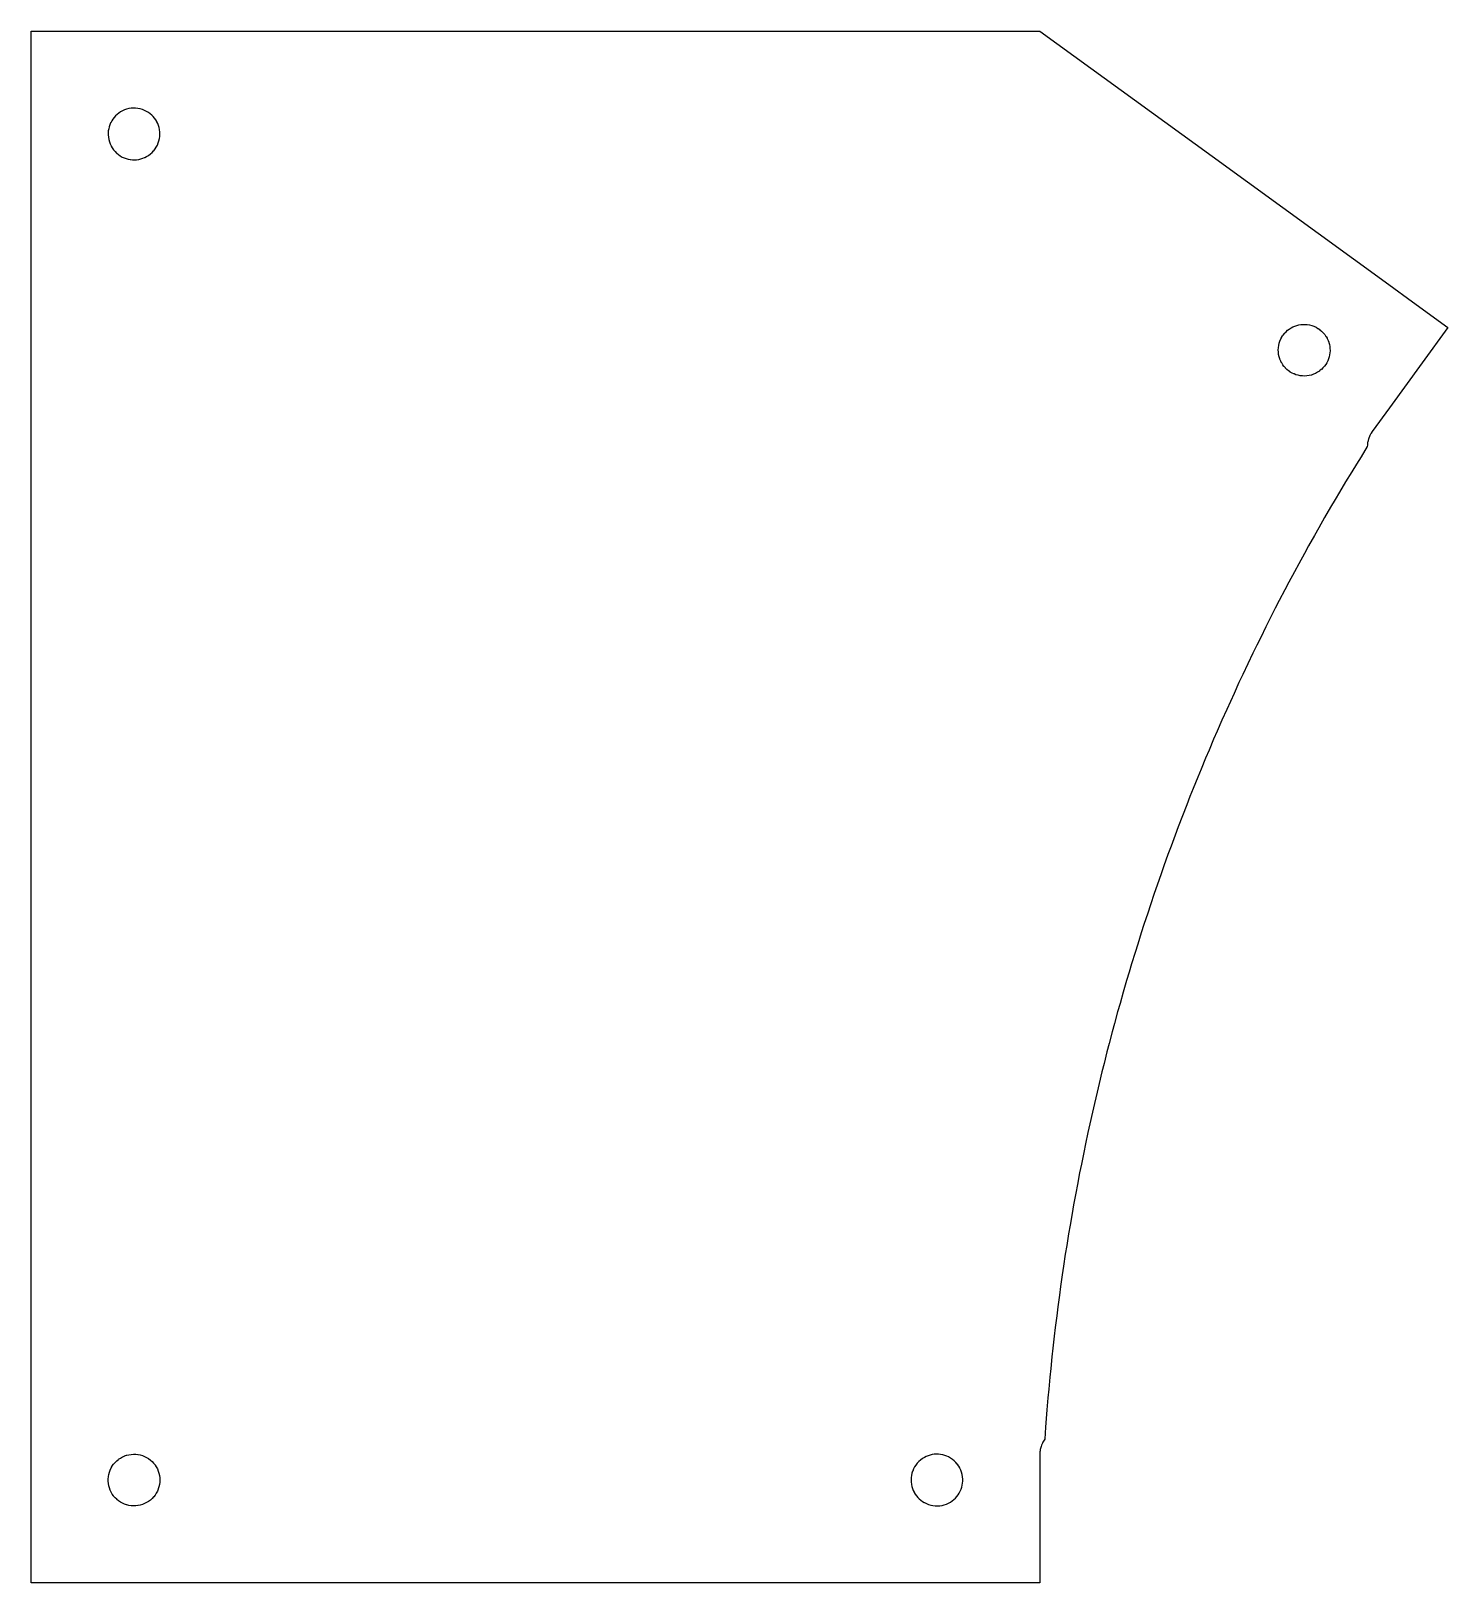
# Model space of a CAD drawing. Header units: millimetres. Extents: x 0 to 274, y 0 to 300.
import ezdxf

# ---------------------------------------------------------------- set-up
doc = ezdxf.new("R2010")
doc.units = ezdxf.units.MM
doc.layers.add('Mesh_cs002', color=7, linetype='CONTINUOUS')

msp = doc.modelspace()

# ---------------------------------------------------------------- linework, layer by layer
at = {"layer": 'Mesh_cs002'}
for p, q in [((0, 291.631, 5.1), (0, 300.074, 5.1)), ((0, 300.074, 5.1), (8.4433, 300.074, 5.1)), ((8.4433, 300.074, 5.1), (14.11, 300.074, 5.1)), ((14.11, 300.074, 5.1), (98.61, 300.074, 5.1)), ((98.61, 300.074, 5.1), (141.682, 300.074, 5.1)), ((141.682, 300.074, 5.1), (157.909, 300.074, 5.1)), ((157.909, 300.074, 5.1), (185.057, 300.074, 5.1)), ((185.057, 300.074, 5.1), (195, 300.074, 5.1)), ((195, 300.074, 5.1), (201.564, 295.305, 5.1)), ((201.564, 295.305, 5.1), (228.283, 275.893, 5.1)), ((0, 285.964, 5.1), (0, 291.631, 5.1)), ((0, 155.932, 5.1), (0, 285.964, 5.1)), ((18.9008, 285.073, 5.1), (18.4746, 284.967, 5.1)), ((19.3357, 285.142, 5.1), (18.9008, 285.073, 5.1)), ((19.7759, 285.173, 5.1), (19.3357, 285.142, 5.1)), ((20.218, 285.164, 5.1), (19.7759, 285.173, 5.1)), ((20.6585, 285.116, 5.1), (20.218, 285.164, 5.1)), ((21.094, 285.03, 5.1), (20.6585, 285.116, 5.1)), ((15.3884, 282.329, 5.1), (15.2323, 281.966, 5.1)), ((15.393, 282.339, 5.1), (15.3884, 282.329, 5.1)), ((15.5838, 282.698, 5.1), (15.393, 282.339, 5.1)), ((15.8036, 283.041, 5.1), (15.5838, 282.698, 5.1)), ((16.0511, 283.365, 5.1), (15.8036, 283.041, 5.1)), ((16.3252, 283.67, 5.1), (16.0511, 283.365, 5.1)), ((16.6239, 283.951, 5.1), (16.3252, 283.67, 5.1)), ((16.9453, 284.207, 5.1), (16.6239, 283.951, 5.1)), ((17.2779, 284.431, 5.1), (16.9453, 284.207, 5.1)), ((17.661, 284.645, 5.1), (17.2779, 284.431, 5.1)), ((18.0603, 284.823, 5.1), (17.661, 284.645, 5.1)), ((18.4746, 284.967, 5.1), (18.0603, 284.823, 5.1)), ((21.5208, 284.904, 5.1), (21.094, 285.03, 5.1)), ((21.9356, 284.741, 5.1), (21.5208, 284.904, 5.1)), ((22.3251, 284.546, 5.1), (21.9356, 284.741, 5.1)), ((22.3427, 284.536, 5.1), (22.3251, 284.546, 5.1)), ((22.6777, 284.332, 5.1), (22.3427, 284.536, 5.1)), ((22.6859, 284.326, 5.1), (22.6777, 284.332, 5.1)), ((23.0115, 284.088, 5.1), (22.6859, 284.326, 5.1)), ((23.3173, 283.824, 5.1), (23.0115, 284.088, 5.1)), ((23.5947, 283.543, 5.1), (23.3173, 283.824, 5.1)), ((23.6013, 283.535, 5.1), (23.5947, 283.543, 5.1)), ((23.8555, 283.233, 5.1), (23.6013, 283.535, 5.1)), ((23.8614, 283.224, 5.1), (23.8555, 283.233, 5.1)), ((24.0907, 282.901, 5.1), (23.8614, 283.224, 5.1)), ((24.0959, 282.893, 5.1), (24.0907, 282.901, 5.1)), ((24.2985, 282.552, 5.1), (24.0959, 282.893, 5.1)), ((24.303, 282.543, 5.1), (24.2985, 282.552, 5.1)), ((24.4775, 282.186, 5.1), (24.303, 282.543, 5.1)), ((24.4813, 282.176, 5.1), (24.4775, 282.186, 5.1)), ((24.6264, 281.805, 5.1), (24.4813, 282.176, 5.1)), ((14.9049, 280.389, 5.1), (14.9037, 279.986, 5.1)), ((14.9037, 279.986, 5.1), (14.9039, 279.976, 5.1)), ((14.9039, 279.976, 5.1), (14.9403, 279.543, 5.1)), ((14.937, 280.781, 5.1), (14.9049, 280.389, 5.1)), ((14.9384, 280.791, 5.1), (14.937, 280.781, 5.1)), ((15.0044, 281.189, 5.1), (14.9384, 280.791, 5.1)), ((14.9403, 279.543, 5.1), (14.9413, 279.533, 5.1)), ((14.9413, 279.533, 5.1), (15.0161, 279.105, 5.1)), ((15.1025, 281.582, 5.1), (15.0044, 281.189, 5.1)), ((15.0161, 279.105, 5.1), (15.0179, 279.095, 5.1)), ((15.0179, 279.095, 5.1), (15.0205, 279.085, 5.1)), ((15.0205, 279.085, 5.1), (15.1328, 278.666, 5.1)), ((15.2284, 281.956, 5.1), (15.1025, 281.582, 5.1)), ((15.2323, 281.966, 5.1), (15.2284, 281.956, 5.1)), ((24.6294, 281.796, 5.1), (24.6264, 281.805, 5.1)), ((24.744, 281.414, 5.1), (24.6294, 281.796, 5.1)), ((24.7242, 278.86, 5.1), (24.8186, 279.277, 5.1)), ((24.7461, 281.403, 5.1), (24.744, 281.414, 5.1)), ((24.8292, 281.013, 5.1), (24.7461, 281.403, 5.1)), ((24.8186, 279.277, 5.1), (24.8207, 279.287, 5.1)), ((24.8207, 279.287, 5.1), (24.8781, 279.71, 5.1)), ((24.8306, 281.002, 5.1), (24.8292, 281.013, 5.1)), ((24.883, 280.586, 5.1), (24.8306, 281.002, 5.1)), ((24.8781, 279.71, 5.1), (24.8794, 279.721, 5.1)), ((24.8794, 279.721, 5.1), (24.8947, 279.945, 5.1)), ((24.8835, 280.575, 5.1), (24.883, 280.586, 5.1)), ((24.9, 280.174, 5.1), (24.8835, 280.575, 5.1)), ((24.8947, 279.945, 5.1), (24.8951, 279.955, 5.1)), ((24.8951, 279.955, 5.1), (24.9, 280.174, 5.1)), ((15.1328, 278.666, 5.1), (15.1362, 278.657, 5.1)), ((15.1362, 278.657, 5.1), (15.2848, 278.251, 5.1)), ((15.2848, 278.251, 5.1), (15.2895, 278.24, 5.1)), ((15.2895, 278.24, 5.1), (15.4732, 277.85, 5.1)), ((15.4732, 277.85, 5.1), (15.4787, 277.84, 5.1)), ((15.4787, 277.84, 5.1), (15.6957, 277.468, 5.1)), ((15.6957, 277.468, 5.1), (15.7021, 277.459, 5.1)), ((15.7021, 277.459, 5.1), (15.9506, 277.108, 5.1)), ((15.9506, 277.108, 5.1), (15.9577, 277.099, 5.1)), ((15.9577, 277.099, 5.1), (16.2356, 276.772, 5.1)), ((16.2356, 276.772, 5.1), (16.2434, 276.765, 5.1)), ((16.2434, 276.765, 5.1), (16.5482, 276.464, 5.1)), ((16.5482, 276.464, 5.1), (16.5567, 276.457, 5.1)), ((16.5567, 276.457, 5.1), (16.8859, 276.185, 5.1)), ((16.8859, 276.185, 5.1), (16.895, 276.178, 5.1)), ((16.895, 276.178, 5.1), (17.2459, 275.937, 5.1)), ((22.712, 276.04, 5.1), (23.0608, 276.3, 5.1)), ((23.0608, 276.3, 5.1), (23.0692, 276.307, 5.1)), ((23.0692, 276.307, 5.1), (23.3928, 276.596, 5.1)), ((23.3928, 276.596, 5.1), (23.3999, 276.604, 5.1)), ((23.3999, 276.604, 5.1), (23.6959, 276.92, 5.1)), ((23.6959, 276.92, 5.1), (23.7024, 276.928, 5.1)), ((23.7024, 276.928, 5.1), (23.9687, 277.268, 5.1)), ((23.9687, 277.268, 5.1), (23.9745, 277.276, 5.1)), ((23.9745, 277.276, 5.1), (24.2092, 277.638, 5.1)), ((24.2092, 277.638, 5.1), (24.2143, 277.647, 5.1)), ((24.2143, 277.647, 5.1), (24.4156, 278.028, 5.1)), ((24.4156, 278.028, 5.1), (24.4201, 278.037, 5.1)), ((24.4201, 278.037, 5.1), (24.5867, 278.433, 5.1)), ((24.5867, 278.433, 5.1), (24.5904, 278.442, 5.1)), ((24.5904, 278.442, 5.1), (24.7213, 278.85, 5.1)), ((24.7213, 278.85, 5.1), (24.7242, 278.86, 5.1)), ((17.2459, 275.937, 5.1), (17.2555, 275.931, 5.1)), ((17.2555, 275.931, 5.1), (17.6321, 275.718, 5.1)), ((17.6321, 275.718, 5.1), (17.6421, 275.713, 5.1)), ((17.6421, 275.713, 5.1), (18.0065, 275.547, 5.1)), ((18.0065, 275.547, 5.1), (18.3826, 275.41, 5.1)), ((18.3826, 275.41, 5.1), (18.3929, 275.407, 5.1)), ((18.3929, 275.407, 5.1), (18.7781, 275.302, 5.1)), ((18.7781, 275.302, 5.1), (18.7887, 275.299, 5.1)), ((18.7887, 275.299, 5.1), (19.1804, 275.227, 5.1)), ((19.1804, 275.227, 5.1), (19.1912, 275.225, 5.1)), ((19.1912, 275.225, 5.1), (19.5868, 275.184, 5.1)), ((19.5868, 275.184, 5.1), (19.5948, 275.183, 5.1)), ((19.5948, 275.183, 5.1), (19.6026, 275.183, 5.1)), ((19.6026, 275.183, 5.1), (19.9995, 275.175, 5.1)), ((19.9995, 275.175, 5.1), (20.0078, 275.175, 5.1)), ((20.0078, 275.175, 5.1), (20.4033, 275.2, 5.1)), ((20.4033, 275.2, 5.1), (20.4118, 275.2, 5.1)), ((20.4118, 275.2, 5.1), (20.8033, 275.257, 5.1)), ((20.8033, 275.257, 5.1), (20.8141, 275.259, 5.1)), ((20.8141, 275.259, 5.1), (21.1992, 275.346, 5.1)), ((21.1992, 275.346, 5.1), (21.2098, 275.349, 5.1)), ((21.2098, 275.349, 5.1), (21.5859, 275.467, 5.1)), ((21.5859, 275.467, 5.1), (21.5963, 275.471, 5.1)), ((21.5963, 275.471, 5.1), (21.961, 275.619, 5.1)), ((21.961, 275.619, 5.1), (21.971, 275.623, 5.1)), ((21.971, 275.623, 5.1), (22.322, 275.8, 5.1)), ((22.322, 275.8, 5.1), (22.3316, 275.806, 5.1)), ((22.3316, 275.806, 5.1), (22.7029, 276.034, 5.1)), ((22.7029, 276.034, 5.1), (22.712, 276.04, 5.1)), ((228.283, 275.893, 5.1), (262.464, 251.059, 5.1)), ((262.464, 251.059, 5.1), (267.048, 247.728, 5.1)), ((267.048, 247.728, 5.1), (273.879, 242.765, 5.1)), ((244.296, 243.032, 5.1), (244.671, 243.159, 5.1)), ((244.671, 243.159, 5.1), (244.68, 243.162, 5.1)), ((244.68, 243.162, 5.1), (245.064, 243.257, 5.1)), ((245.064, 243.257, 5.1), (245.074, 243.26, 5.1)), ((245.074, 243.26, 5.1), (245.463, 243.324, 5.1)), ((245.463, 243.324, 5.1), (245.473, 243.325, 5.1)), ((245.473, 243.325, 5.1), (245.866, 243.357, 5.1)), ((245.866, 243.357, 5.1), (245.876, 243.358, 5.1)), ((245.876, 243.358, 5.1), (246.269, 243.359, 5.1)), ((246.269, 243.359, 5.1), (246.279, 243.359, 5.1)), ((246.279, 243.359, 5.1), (246.671, 243.328, 5.1)), ((246.671, 243.328, 5.1), (246.681, 243.327, 5.1)), ((246.681, 243.327, 5.1), (246.691, 243.325, 5.1)), ((246.691, 243.325, 5.1), (247.12, 243.254, 5.1)), ((247.12, 243.254, 5.1), (247.131, 243.251, 5.1)), ((247.131, 243.251, 5.1), (247.552, 243.142, 5.1)), ((247.552, 243.142, 5.1), (247.562, 243.138, 5.1)), ((247.562, 243.138, 5.1), (247.971, 242.992, 5.1)), ((241.27, 239.718, 5.1), (241.404, 240.126, 5.1)), ((241.404, 240.126, 5.1), (241.408, 240.135, 5.1)), ((241.408, 240.135, 5.1), (241.576, 240.528, 5.1)), ((241.576, 240.528, 5.1), (241.581, 240.537, 5.1)), ((241.581, 240.537, 5.1), (241.783, 240.913, 5.1)), ((241.783, 240.913, 5.1), (241.788, 240.922, 5.1)), ((241.788, 240.922, 5.1), (241.907, 241.113, 5.1)), ((241.907, 241.113, 5.1), (241.913, 241.121, 5.1)), ((241.913, 241.121, 5.1), (242.038, 241.301, 5.1)), ((242.038, 241.301, 5.1), (242.287, 241.616, 5.1)), ((242.287, 241.616, 5.1), (242.293, 241.624, 5.1)), ((242.293, 241.624, 5.1), (242.58, 241.93, 5.1)), ((242.58, 241.93, 5.1), (242.588, 241.938, 5.1)), ((242.588, 241.938, 5.1), (242.885, 242.206, 5.1)), ((242.885, 242.206, 5.1), (242.892, 242.212, 5.1)), ((242.892, 242.212, 5.1), (243.21, 242.454, 5.1)), ((243.21, 242.454, 5.1), (243.218, 242.46, 5.1)), ((243.218, 242.46, 5.1), (243.553, 242.675, 5.1)), ((243.553, 242.675, 5.1), (243.562, 242.681, 5.1)), ((243.562, 242.681, 5.1), (243.913, 242.867, 5.1)), ((243.913, 242.867, 5.1), (243.922, 242.871, 5.1)), ((243.922, 242.871, 5.1), (244.286, 243.028, 5.1)), ((244.286, 243.028, 5.1), (244.296, 243.032, 5.1)), ((247.971, 242.992, 5.1), (247.981, 242.988, 5.1)), ((247.981, 242.988, 5.1), (248.374, 242.807, 5.1)), ((248.374, 242.807, 5.1), (248.384, 242.801, 5.1)), ((248.384, 242.801, 5.1), (248.758, 242.586, 5.1)), ((248.758, 242.586, 5.1), (248.768, 242.58, 5.1)), ((248.768, 242.58, 5.1), (249.121, 242.333, 5.1)), ((249.121, 242.333, 5.1), (249.13, 242.326, 5.1)), ((249.13, 242.326, 5.1), (249.459, 242.05, 5.1)), ((249.459, 242.05, 5.1), (249.467, 242.042, 5.1)), ((249.467, 242.042, 5.1), (249.771, 241.739, 5.1)), ((249.771, 241.739, 5.1), (249.778, 241.73, 5.1)), ((249.778, 241.73, 5.1), (250.053, 241.402, 5.1)), ((250.053, 241.402, 5.1), (250.059, 241.393, 5.1)), ((250.059, 241.393, 5.1), (250.304, 241.043, 5.1)), ((250.304, 241.043, 5.1), (250.309, 241.033, 5.1)), ((250.309, 241.033, 5.1), (250.522, 240.663, 5.1)), ((250.522, 240.663, 5.1), (250.527, 240.653, 5.1)), ((250.527, 240.653, 5.1), (250.707, 240.266, 5.1)), ((250.707, 240.266, 5.1), (250.844, 239.889, 5.1)), ((273.879, 242.765, 5.1), (268.916, 235.934, 5.1)), ((241.083, 238.413, 5.1), (241.106, 238.844, 5.1)), ((241.083, 238.403, 5.1), (241.083, 238.413, 5.1)), ((241.098, 237.971, 5.1), (241.083, 238.403, 5.1)), ((241.099, 237.961, 5.1), (241.098, 237.971, 5.1)), ((241.153, 237.531, 5.1), (241.099, 237.961, 5.1)), ((241.106, 238.844, 5.1), (241.107, 238.854, 5.1)), ((241.107, 238.854, 5.1), (241.168, 239.28, 5.1)), ((241.154, 237.521, 5.1), (241.153, 237.531, 5.1)), ((241.246, 237.097, 5.1), (241.154, 237.521, 5.1)), ((241.168, 239.28, 5.1), (241.17, 239.29, 5.1)), ((241.17, 239.29, 5.1), (241.268, 239.709, 5.1)), ((241.248, 237.086, 5.1), (241.246, 237.097, 5.1)), ((241.378, 236.671, 5.1), (241.248, 237.086, 5.1)), ((241.268, 239.709, 5.1), (241.27, 239.718, 5.1)), ((250.844, 239.889, 5.1), (250.848, 239.878, 5.1)), ((250.848, 239.878, 5.1), (250.953, 239.492, 5.1)), ((250.912, 237.068, 5.1), (250.91, 237.058, 5.1)), ((251, 237.454, 5.1), (250.912, 237.068, 5.1)), ((250.953, 239.492, 5.1), (250.956, 239.482, 5.1)), ((250.956, 239.482, 5.1), (251.029, 239.089, 5.1)), ((251.001, 237.464, 5.1), (251, 237.454, 5.1)), ((251.057, 237.857, 5.1), (251.001, 237.464, 5.1)), ((251.029, 239.089, 5.1), (251.031, 239.078, 5.1)), ((251.031, 239.078, 5.1), (251.072, 238.682, 5.1)), ((251.058, 237.867, 5.1), (251.057, 237.857, 5.1)), ((251.082, 238.264, 5.1), (251.058, 237.867, 5.1)), ((251.072, 238.682, 5.1), (251.073, 238.672, 5.1)), ((251.073, 238.672, 5.1), (251.082, 238.274, 5.1)), ((251.082, 238.274, 5.1), (251.082, 238.264, 5.1)), ((241.381, 236.66, 5.1), (241.378, 236.671, 5.1)), ((241.548, 236.258, 5.1), (241.381, 236.66, 5.1)), ((241.552, 236.247, 5.1), (241.548, 236.258, 5.1)), ((241.733, 235.898, 5.1), (241.552, 236.247, 5.1)), ((241.738, 235.889, 5.1), (241.733, 235.898, 5.1)), ((241.946, 235.555, 5.1), (241.738, 235.889, 5.1)), ((241.952, 235.545, 5.1), (241.946, 235.555, 5.1)), ((242.187, 235.229, 5.1), (241.952, 235.545, 5.1)), ((242.194, 235.22, 5.1), (242.187, 235.229, 5.1)), ((242.454, 234.923, 5.1), (242.194, 235.22, 5.1)), ((242.462, 234.915, 5.1), (242.454, 234.923, 5.1)), ((242.745, 234.64, 5.1), (242.462, 234.915, 5.1)), ((242.752, 234.634, 5.1), (242.745, 234.64, 5.1)), ((243.057, 234.382, 5.1), (242.752, 234.634, 5.1)), ((243.064, 234.377, 5.1), (243.057, 234.382, 5.1)), ((243.39, 234.15, 5.1), (243.064, 234.377, 5.1)), ((243.396, 234.146, 5.1), (243.39, 234.15, 5.1)), ((243.403, 234.142, 5.1), (243.396, 234.146, 5.1)), ((243.747, 233.942, 5.1), (243.403, 234.142, 5.1)), ((248.676, 234.088, 5.1), (248.298, 233.88, 5.1)), ((248.686, 234.094, 5.1), (248.676, 234.088, 5.1)), ((249.045, 234.335, 5.1), (248.686, 234.094, 5.1)), ((249.053, 234.341, 5.1), (249.045, 234.335, 5.1)), ((249.39, 234.613, 5.1), (249.053, 234.341, 5.1)), ((249.398, 234.62, 5.1), (249.39, 234.613, 5.1)), ((249.405, 234.627, 5.1), (249.398, 234.62, 5.1)), ((249.717, 234.929, 5.1), (249.405, 234.627, 5.1)), ((249.724, 234.936, 5.1), (249.717, 234.929, 5.1)), ((250.008, 235.266, 5.1), (249.724, 234.936, 5.1)), ((250.245, 235.592, 5.1), (250.015, 235.274, 5.1)), ((250.25, 235.6, 5.1), (250.245, 235.592, 5.1)), ((250.455, 235.936, 5.1), (250.25, 235.6, 5.1)), ((250.459, 235.945, 5.1), (250.455, 235.936, 5.1)), ((250.636, 236.297, 5.1), (250.459, 235.945, 5.1)), ((250.64, 236.306, 5.1), (250.636, 236.297, 5.1)), ((250.788, 236.672, 5.1), (250.64, 236.306, 5.1)), ((250.791, 236.682, 5.1), (250.788, 236.672, 5.1)), ((250.91, 237.058, 5.1), (250.791, 236.682, 5.1)), ((268.916, 235.934, 5.1), (262.574, 227.205, 5.1)), ((243.757, 233.937, 5.1), (243.747, 233.942, 5.1)), ((244.116, 233.765, 5.1), (243.757, 233.937, 5.1)), ((244.127, 233.762, 5.1), (244.116, 233.765, 5.1)), ((244.5, 233.62, 5.1), (244.127, 233.762, 5.1)), ((244.51, 233.617, 5.1), (244.5, 233.62, 5.1)), ((244.895, 233.506, 5.1), (244.51, 233.617, 5.1)), ((245.288, 233.427, 5.1), (244.895, 233.506, 5.1)), ((245.298, 233.424, 5.1), (245.288, 233.427, 5.1)), ((245.728, 233.376, 5.1), (245.298, 233.424, 5.1)), ((245.739, 233.374, 5.1), (245.728, 233.376, 5.1)), ((246.165, 233.364, 5.1), (245.739, 233.374, 5.1)), ((246.176, 233.363, 5.1), (246.165, 233.364, 5.1)), ((246.603, 233.39, 5.1), (246.176, 233.363, 5.1)), ((246.614, 233.391, 5.1), (246.603, 233.39, 5.1)), ((247.037, 233.455, 5.1), (246.614, 233.391, 5.1)), ((247.048, 233.457, 5.1), (247.037, 233.455, 5.1)), ((247.465, 233.558, 5.1), (247.048, 233.457, 5.1)), ((247.476, 233.56, 5.1), (247.465, 233.558, 5.1)), ((247.883, 233.698, 5.1), (247.476, 233.56, 5.1)), ((247.893, 233.702, 5.1), (247.883, 233.698, 5.1)), ((248.288, 233.875, 5.1), (247.893, 233.702, 5.1)), ((248.298, 233.88, 5.1), (248.288, 233.875, 5.1)), ((262.574, 227.205, 5.1), (259.243, 222.621, 5.1)), ((258.925, 222.111, 5.1), (258.811, 221.89, 5.1)), ((259.02, 222.286, 5.1), (258.925, 222.111, 5.1)), ((259.051, 222.332, 5.1), (259.02, 222.286, 5.1)), ((259.243, 222.621, 5.1), (259.051, 222.332, 5.1)), ((258.288, 219.711, 5.1), (257.075, 217.759, 5.1)), ((258.3, 219.986, 5.1), (258.288, 219.711, 5.1)), ((258.309, 220.127, 5.1), (258.3, 219.986, 5.1)), ((258.354, 220.484, 5.1), (258.309, 220.127, 5.1)), ((258.357, 220.507, 5.1), (258.354, 220.484, 5.1)), ((258.379, 220.614, 5.1), (258.357, 220.507, 5.1)), ((258.43, 220.863, 5.1), (258.379, 220.614, 5.1)), ((258.444, 220.91, 5.1), (258.43, 220.863, 5.1)), ((258.531, 221.219, 5.1), (258.444, 220.91, 5.1)), ((258.559, 221.303, 5.1), (258.531, 221.219, 5.1)), ((258.572, 221.341, 5.1), (258.559, 221.303, 5.1)), ((258.609, 221.442, 5.1), (258.572, 221.341, 5.1)), ((258.623, 221.48, 5.1), (258.609, 221.442, 5.1)), ((258.663, 221.579, 5.1), (258.623, 221.48, 5.1)), ((258.687, 221.637, 5.1), (258.663, 221.579, 5.1)), ((258.728, 221.731, 5.1), (258.687, 221.637, 5.1)), ((258.754, 221.787, 5.1), (258.728, 221.731, 5.1)), ((258.783, 221.842, 5.1), (258.754, 221.787, 5.1)), ((258.811, 221.89, 5.1), (258.783, 221.842, 5.1)), ((256.179, 216.317, 5.1), (255.296, 214.865, 5.1)), ((257.075, 217.759, 5.1), (256.179, 216.317, 5.1)), ((255.296, 214.865, 5.1), (254.102, 212.902, 5.1)), ((252.927, 210.927, 5.1), (252.058, 209.467, 5.1)), ((254.102, 212.902, 5.1), (252.927, 210.927, 5.1)), ((251.204, 207.999, 5.1), (250.048, 206.013, 5.1)), ((252.058, 209.467, 5.1), (251.204, 207.999, 5.1)), ((250.048, 206.013, 5.1), (248.911, 204.015, 5.1)), ((248.071, 202.539, 5.1), (246.954, 200.531, 5.1)), ((248.911, 204.015, 5.1), (248.071, 202.539, 5.1)), ((246.128, 199.046, 5.1), (245.03, 197.027, 5.1)), ((246.954, 200.531, 5.1), (246.128, 199.046, 5.1)), ((244.219, 195.535, 5.1), (243.141, 193.506, 5.1)), ((245.03, 197.027, 5.1), (244.219, 195.535, 5.1)), ((243.141, 193.506, 5.1), (242.344, 192.006, 5.1)), ((241.285, 189.966, 5.1), (240.503, 188.458, 5.1)), ((242.344, 192.006, 5.1), (241.285, 189.966, 5.1)), ((239.464, 186.408, 5.1), (238.697, 184.893, 5.1)), ((240.503, 188.458, 5.1), (239.464, 186.408, 5.1)), ((238.697, 184.893, 5.1), (237.678, 182.833, 5.1)), ((236.925, 181.31, 5.1), (236.186, 179.781, 5.1)), ((237.678, 182.833, 5.1), (236.925, 181.31, 5.1)), ((235.188, 177.711, 5.1), (234.209, 175.632, 5.1)), ((236.186, 179.781, 5.1), (235.188, 177.711, 5.1)), ((233.485, 174.095, 5.1), (232.527, 172.006, 5.1)), ((234.209, 175.632, 5.1), (233.485, 174.095, 5.1)), ((232.527, 172.006, 5.1), (231.818, 170.462, 5.1)), ((231.125, 168.912, 5.1), (230.186, 166.814, 5.1)), ((231.818, 170.462, 5.1), (231.125, 168.912, 5.1)), ((230.186, 166.814, 5.1), (229.268, 164.707, 5.1)), ((228.59, 163.15, 5.1), (227.692, 161.034, 5.1)), ((229.268, 164.707, 5.1), (228.59, 163.15, 5.1)), ((227.029, 159.471, 5.1), (226.152, 157.347, 5.1)), ((227.692, 161.034, 5.1), (227.029, 159.471, 5.1)), ((226.152, 157.347, 5.1), (225.503, 155.777, 5.1)), ((0, 14.11, 5.1), (0, 155.932, 5.1)), ((224.647, 153.644, 5.1), (224.014, 152.068, 5.1)), ((225.503, 155.777, 5.1), (224.647, 153.644, 5.1)), ((223.396, 150.485, 5.1), (222.56, 148.345, 5.1)), ((224.014, 152.068, 5.1), (223.396, 150.485, 5.1)), ((222.56, 148.345, 5.1), (221.745, 146.196, 5.1)), ((221.143, 144.608, 5.1), (220.349, 142.451, 5.1)), ((221.745, 146.196, 5.1), (221.143, 144.608, 5.1)), ((220.349, 142.451, 5.1), (219.762, 140.857, 5.1)), ((218.988, 138.693, 5.1), (218.417, 137.094, 5.1)), ((219.762, 140.857, 5.1), (218.988, 138.693, 5.1)), ((218.417, 137.094, 5.1), (217.664, 134.922, 5.1)), ((217.108, 133.317, 5.1), (216.377, 131.139, 5.1)), ((217.664, 134.922, 5.1), (217.108, 133.317, 5.1)), ((215.837, 129.528, 5.1), (215.126, 127.343, 5.1)), ((216.377, 131.139, 5.1), (215.837, 129.528, 5.1)), ((215.126, 127.343, 5.1), (214.602, 125.727, 5.1)), ((213.913, 123.535, 5.1), (213.403, 121.914, 5.1)), ((214.602, 125.727, 5.1), (213.913, 123.535, 5.1)), ((213.403, 121.914, 5.1), (212.736, 119.715, 5.1)), ((212.242, 118.09, 5.1), (211.764, 116.46, 5.1)), ((212.736, 119.715, 5.1), (212.242, 118.09, 5.1)), ((211.118, 114.255, 5.1), (210.493, 112.043, 5.1)), ((211.764, 116.46, 5.1), (211.118, 114.255, 5.1)), ((210.493, 112.043, 5.1), (210.031, 110.409, 5.1)), ((209.427, 108.191, 5.1), (208.981, 106.552, 5.1)), ((210.031, 110.409, 5.1), (209.427, 108.191, 5.1)), ((208.981, 106.552, 5.1), (208.399, 104.329, 5.1)), ((207.969, 102.686, 5.1), (207.408, 100.457, 5.1)), ((208.399, 104.329, 5.1), (207.969, 102.686, 5.1)), ((207.408, 100.457, 5.1), (206.994, 98.8097, 5.1)), ((206.455, 96.5757, 5.1), (206.056, 94.9245, 5.1)), ((206.994, 98.8097, 5.1), (206.455, 96.5757, 5.1)), ((206.056, 94.9245, 5.1), (205.539, 92.6854, 5.1)), ((205.157, 91.0304, 5.1), (204.661, 88.7863, 5.1)), ((205.539, 92.6854, 5.1), (205.157, 91.0304, 5.1)), ((204.295, 87.1277, 5.1), (203.821, 84.879, 5.1)), ((204.661, 88.7863, 5.1), (204.295, 87.1277, 5.1)), ((203.821, 84.879, 5.1), (203.47, 83.2169, 5.1)), ((203.47, 83.2169, 5.1), (203.018, 80.9637, 5.1)), ((202.684, 79.2983, 5.1), (202.254, 77.0408, 5.1)), ((203.018, 80.9637, 5.1), (202.684, 79.2983, 5.1)), ((201.936, 75.3723, 5.1), (201.527, 73.1107, 5.1)), ((202.254, 77.0408, 5.1), (201.936, 75.3723, 5.1)), ((201.527, 73.1107, 5.1), (201.225, 71.4392, 5.1)), ((200.839, 69.1738, 5.1), (200.553, 67.4994, 5.1)), ((201.225, 71.4392, 5.1), (200.839, 69.1738, 5.1)), ((200.553, 67.4994, 5.1), (200.188, 65.2304, 5.1)), ((199.919, 63.5533, 5.1), (199.576, 61.2808, 5.1)), ((200.188, 65.2304, 5.1), (199.919, 63.5533, 5.1)), ((199.576, 61.2808, 5.1), (199.323, 59.6012, 5.1)), ((199.002, 57.3256, 5.1), (198.765, 55.6436, 5.1)), ((199.323, 59.6012, 5.1), (199.002, 57.3256, 5.1)), ((198.765, 55.6436, 5.1), (198.467, 53.365, 5.1)), ((198.246, 51.6807, 5.1), (197.97, 49.3993, 5.1)), ((198.467, 53.365, 5.1), (198.246, 51.6807, 5.1)), ((197.97, 49.3993, 5.1), (197.765, 47.7131, 5.1)), ((197.511, 45.4291, 5.1), (197.323, 43.7409, 5.1)), ((197.765, 47.7131, 5.1), (197.511, 45.4291, 5.1)), ((197.323, 43.7409, 5.1), (197.09, 41.4546, 5.1)), ((196.919, 39.7647, 5.1), (196.709, 37.4762, 5.1)), ((197.09, 41.4546, 5.1), (196.919, 39.7647, 5.1)), ((196.709, 37.4762, 5.1), (196.553, 35.7847, 5.1)), ((196.365, 33.4943, 5.1), (196.226, 31.8014, 5.1)), ((196.553, 35.7847, 5.1), (196.365, 33.4943, 5.1)), ((196.104, 30.1072, 5.1), (195.938, 27.8151, 5.1)), ((196.226, 31.8014, 5.1), (196.104, 30.1072, 5.1)), ((195.486, 27.0505, 5.1), (195.412, 26.8765, 5.1)), ((195.575, 27.2172, 5.1), (195.486, 27.0505, 5.1)), ((195.695, 27.4428, 5.1), (195.575, 27.2172, 5.1)), ((195.798, 27.601, 5.1), (195.695, 27.4428, 5.1)), ((195.938, 27.8151, 5.1), (195.798, 27.601, 5.1)), ((16.9096, 23.9071, 5.1), (17.2662, 24.1497, 5.1)), ((17.2662, 24.1497, 5.1), (17.2755, 24.1558, 5.1)), ((17.2755, 24.1558, 5.1), (17.6521, 24.3659, 5.1)), ((17.6521, 24.3659, 5.1), (17.6619, 24.3711, 5.1)), ((17.6619, 24.3711, 5.1), (18.0556, 24.5471, 5.1)), ((18.0556, 24.5471, 5.1), (18.0659, 24.5514, 5.1)), ((18.0659, 24.5514, 5.1), (18.4736, 24.6919, 5.1)), ((18.4736, 24.6919, 5.1), (18.4842, 24.6953, 5.1)), ((18.4842, 24.6953, 5.1), (18.9028, 24.7993, 5.1)), ((18.9028, 24.7993, 5.1), (18.9136, 24.8017, 5.1)), ((18.9136, 24.8017, 5.1), (19.3397, 24.8682, 5.1)), ((19.3397, 24.8682, 5.1), (19.3507, 24.8697, 5.1)), ((19.3507, 24.8697, 5.1), (19.7811, 24.8983, 5.1)), ((19.7811, 24.8983, 5.1), (19.7922, 24.8988, 5.1)), ((19.7922, 24.8988, 5.1), (20.2233, 24.8893, 5.1)), ((20.2233, 24.8893, 5.1), (20.2342, 24.8888, 5.1)), ((20.2342, 24.8888, 5.1), (20.6629, 24.8412, 5.1)), ((20.6629, 24.8412, 5.1), (20.6737, 24.8398, 5.1)), ((20.6737, 24.8398, 5.1), (21.0964, 24.7545, 5.1)), ((21.0964, 24.7545, 5.1), (21.1071, 24.7521, 5.1)), ((21.1071, 24.7521, 5.1), (21.5206, 24.6298, 5.1)), ((21.5206, 24.6298, 5.1), (21.531, 24.6265, 5.1)), ((21.531, 24.6265, 5.1), (21.9322, 24.4681, 5.1)), ((21.9322, 24.4681, 5.1), (21.9422, 24.4639, 5.1)), ((21.9422, 24.4639, 5.1), (22.3278, 24.2707, 5.1)), ((22.3278, 24.2707, 5.1), (22.3375, 24.2656, 5.1)), ((22.3375, 24.2656, 5.1), (22.7044, 24.0391, 5.1)), ((22.7044, 24.0391, 5.1), (22.7136, 24.0332, 5.1)), ((22.7136, 24.0332, 5.1), (23.0592, 23.7751, 5.1)), ((172.288, 24.034, 5.1), (171.939, 23.7742, 5.1)), ((172.297, 24.0405, 5.1), (172.288, 24.034, 5.1)), ((172.668, 24.2685, 5.1), (172.297, 24.0405, 5.1)), ((172.678, 24.2742, 5.1), (172.668, 24.2685, 5.1)), ((173.029, 24.4507, 5.1), (172.678, 24.2742, 5.1)), ((173.039, 24.4554, 5.1), (173.029, 24.4507, 5.1)), ((173.404, 24.6033, 5.1), (173.039, 24.4554, 5.1)), ((173.414, 24.6071, 5.1), (173.404, 24.6033, 5.1)), ((173.79, 24.7252, 5.1), (173.414, 24.6071, 5.1)), ((173.801, 24.7282, 5.1), (173.79, 24.7252, 5.1)), ((174.186, 24.8156, 5.1), (173.801, 24.7282, 5.1)), ((174.197, 24.8176, 5.1), (174.186, 24.8156, 5.1)), ((174.588, 24.8737, 5.1), (174.197, 24.8176, 5.1)), ((174.597, 24.8745, 5.1), (174.588, 24.8737, 5.1)), ((174.992, 24.8987, 5.1), (174.597, 24.8745, 5.1)), ((175.001, 24.899, 5.1), (174.992, 24.8987, 5.1)), ((175.397, 24.8909, 5.1), (175.001, 24.899, 5.1)), ((175.405, 24.8907, 5.1), (175.397, 24.8909, 5.1)), ((175.413, 24.8899, 5.1), (175.405, 24.8907, 5.1)), ((175.809, 24.8495, 5.1), (175.413, 24.8899, 5.1)), ((175.82, 24.8476, 5.1), (175.809, 24.8495, 5.1)), ((176.211, 24.7749, 5.1), (175.82, 24.8476, 5.1)), ((176.222, 24.7721, 5.1), (176.211, 24.7749, 5.1)), ((176.607, 24.6675, 5.1), (176.222, 24.7721, 5.1)), ((176.617, 24.6637, 5.1), (176.607, 24.6675, 5.1)), ((176.993, 24.5276, 5.1), (176.617, 24.6637, 5.1)), ((177.358, 24.3607, 5.1), (176.993, 24.5276, 5.1)), ((177.368, 24.3561, 5.1), (177.358, 24.3607, 5.1)), ((177.745, 24.1429, 5.1), (177.368, 24.3561, 5.1)), ((177.754, 24.1374, 5.1), (177.745, 24.1429, 5.1)), ((178.105, 23.8957, 5.1), (177.754, 24.1374, 5.1)), ((195.009, 25.0924, 5.1), (195, 24.9, 5.1)), ((195, 24.9, 5.1), (195, 19.2333, 5.1)), ((195.02, 25.344, 5.1), (195.009, 25.0924, 5.1)), ((195.045, 25.5312, 5.1), (195.02, 25.344, 5.1)), ((195.079, 25.7845, 5.1), (195.045, 25.5312, 5.1)), ((195.12, 25.9688, 5.1), (195.079, 25.7845, 5.1)), ((195.177, 26.218, 5.1), (195.12, 25.9688, 5.1)), ((195.235, 26.3978, 5.1), (195.177, 26.218, 5.1)), ((195.313, 26.6411, 5.1), (195.235, 26.3978, 5.1)), ((195.412, 26.8765, 5.1), (195.313, 26.6411, 5.1)), ((15.0223, 20.9991, 5.1), (15.1355, 21.4153, 5.1)), ((15.1355, 21.4153, 5.1), (15.1386, 21.426, 5.1)), ((15.1386, 21.426, 5.1), (15.2881, 21.8305, 5.1)), ((15.2881, 21.8305, 5.1), (15.2921, 21.8409, 5.1)), ((15.2921, 21.8409, 5.1), (15.4767, 22.2306, 5.1)), ((15.4767, 22.2306, 5.1), (15.4817, 22.2406, 5.1)), ((15.4817, 22.2406, 5.1), (15.7001, 22.6124, 5.1)), ((15.7001, 22.6124, 5.1), (15.7058, 22.6219, 5.1)), ((15.7058, 22.6219, 5.1), (15.9562, 22.9731, 5.1)), ((15.9562, 22.9731, 5.1), (15.9629, 22.982, 5.1)), ((15.9629, 22.982, 5.1), (16.2433, 23.3096, 5.1)), ((16.2433, 23.3096, 5.1), (16.2507, 23.3179, 5.1)), ((16.2507, 23.3179, 5.1), (16.559, 23.6195, 5.1)), ((16.559, 23.6195, 5.1), (16.5671, 23.6271, 5.1)), ((16.5671, 23.6271, 5.1), (16.9008, 23.9003, 5.1)), ((16.9008, 23.9003, 5.1), (16.9096, 23.9071, 5.1)), ((23.0592, 23.7751, 5.1), (23.0678, 23.7685, 5.1)), ((23.0678, 23.7685, 5.1), (23.3892, 23.4808, 5.1)), ((23.3892, 23.4808, 5.1), (23.3972, 23.4735, 5.1)), ((23.3972, 23.4735, 5.1), (23.6919, 23.1585, 5.1)), ((23.6919, 23.1585, 5.1), (23.6992, 23.1505, 5.1)), ((23.6992, 23.1505, 5.1), (23.9649, 22.8108, 5.1)), ((23.9649, 22.8108, 5.1), (23.9716, 22.8021, 5.1)), ((23.9716, 22.8021, 5.1), (24.2062, 22.4403, 5.1)), ((24.2062, 22.4403, 5.1), (24.212, 22.4311, 5.1)), ((24.212, 22.4311, 5.1), (24.4138, 22.0499, 5.1)), ((24.4138, 22.0499, 5.1), (24.4188, 22.0402, 5.1)), ((24.4188, 22.0402, 5.1), (24.586, 21.6427, 5.1)), ((24.586, 21.6427, 5.1), (24.5902, 21.6326, 5.1)), ((24.5902, 21.6326, 5.1), (24.7217, 21.2218, 5.1)), ((24.7217, 21.2218, 5.1), (24.7249, 21.2115, 5.1)), ((24.7249, 21.2115, 5.1), (24.8196, 20.7907, 5.1)), ((170.276, 21.214, 5.1), (170.181, 20.7968, 5.1)), ((170.279, 21.2237, 5.1), (170.276, 21.214, 5.1)), ((170.41, 21.632, 5.1), (170.279, 21.2237, 5.1)), ((170.413, 21.6414, 5.1), (170.41, 21.632, 5.1)), ((170.58, 22.0374, 5.1), (170.413, 21.6414, 5.1)), ((170.584, 22.0465, 5.1), (170.58, 22.0374, 5.1)), ((170.786, 22.427, 5.1), (170.584, 22.0465, 5.1)), ((170.791, 22.4358, 5.1), (170.786, 22.427, 5.1)), ((171.025, 22.7978, 5.1), (170.791, 22.4358, 5.1)), ((171.031, 22.806, 5.1), (171.025, 22.7978, 5.1)), ((171.298, 23.1465, 5.1), (171.031, 22.806, 5.1)), ((171.304, 23.1543, 5.1), (171.298, 23.1465, 5.1)), ((171.6, 23.4705, 5.1), (171.304, 23.1543, 5.1)), ((171.607, 23.4777, 5.1), (171.6, 23.4705, 5.1)), ((171.931, 23.7669, 5.1), (171.607, 23.4777, 5.1)), ((171.939, 23.7742, 5.1), (171.931, 23.7669, 5.1)), ((178.114, 23.8894, 5.1), (178.105, 23.8957, 5.1)), ((178.443, 23.6173, 5.1), (178.114, 23.8894, 5.1)), ((178.452, 23.6102, 5.1), (178.443, 23.6173, 5.1)), ((178.757, 23.3096, 5.1), (178.452, 23.6102, 5.1)), ((178.764, 23.3018, 5.1), (178.757, 23.3096, 5.1)), ((179.042, 22.9748, 5.1), (178.764, 23.3018, 5.1)), ((179.049, 22.9663, 5.1), (179.042, 22.9748, 5.1)), ((179.298, 22.6155, 5.1), (179.049, 22.9663, 5.1)), ((179.304, 22.6063, 5.1), (179.298, 22.6155, 5.1)), ((179.521, 22.2342, 5.1), (179.304, 22.6063, 5.1)), ((179.527, 22.2245, 5.1), (179.521, 22.2342, 5.1)), ((179.711, 21.8337, 5.1), (179.527, 22.2245, 5.1)), ((179.715, 21.8236, 5.1), (179.711, 21.8337, 5.1)), ((179.864, 21.4173, 5.1), (179.715, 21.8236, 5.1)), ((179.867, 21.4078, 5.1), (179.864, 21.4173, 5.1)), ((179.98, 20.9891, 5.1), (179.867, 21.4078, 5.1)), ((14.9048, 19.6807, 5.1), (14.9048, 20.1119, 5.1)), ((14.9056, 19.6696, 5.1), (14.9048, 19.6807, 5.1)), ((14.905, 20.123, 5.1), (14.9431, 20.5526, 5.1)), ((14.9438, 19.24, 5.1), (14.9056, 19.6696, 5.1)), ((14.9431, 20.5526, 5.1), (14.9443, 20.5637, 5.1)), ((14.9456, 19.229, 5.1), (14.9438, 19.24, 5.1)), ((14.9443, 20.5637, 5.1), (15.0202, 20.9882, 5.1)), ((15.0215, 18.8045, 5.1), (14.9456, 19.229, 5.1)), ((15.0202, 20.9882, 5.1), (15.0223, 20.9991, 5.1)), ((15.0243, 18.7937, 5.1), (15.0215, 18.8045, 5.1)), ((15.1374, 18.3776, 5.1), (15.0243, 18.7937, 5.1)), ((15.1411, 18.3671, 5.1), (15.1374, 18.3776, 5.1)), ((15.2906, 17.9626, 5.1), (15.1411, 18.3671, 5.1)), ((24.5899, 18.1666, 5.1), (24.4227, 17.7691, 5.1)), ((24.5933, 18.1772, 5.1), (24.5899, 18.1666, 5.1)), ((24.7248, 18.588, 5.1), (24.5933, 18.1772, 5.1)), ((24.7272, 18.5988, 5.1), (24.7248, 18.588, 5.1)), ((24.8219, 19.0196, 5.1), (24.7272, 18.5988, 5.1)), ((24.8196, 20.7907, 5.1), (24.8219, 20.78, 5.1)), ((24.8219, 20.78, 5.1), (24.879, 20.3526, 5.1)), ((24.8233, 19.0306, 5.1), (24.8219, 19.0196, 5.1)), ((24.8804, 19.458, 5.1), (24.8233, 19.0306, 5.1)), ((24.879, 20.3526, 5.1), (24.8804, 20.3417, 5.1)), ((24.8804, 20.3417, 5.1), (24.8995, 19.9109, 5.1)), ((24.8809, 19.4691, 5.1), (24.8804, 19.458, 5.1)), ((24.9, 19.9, 5.1), (24.8809, 19.4691, 5.1)), ((24.8995, 19.9109, 5.1), (24.9, 19.9, 5.1)), ((170.105, 20.1191, 5.1), (170.1, 19.9, 5.1)), ((170.1, 19.9, 5.1), (170.117, 19.4989, 5.1)), ((170.121, 20.3535, 5.1), (170.105, 20.1293, 5.1)), ((170.105, 20.1293, 5.1), (170.105, 20.1191, 5.1)), ((170.117, 19.4989, 5.1), (170.117, 19.4886, 5.1)), ((170.117, 19.4886, 5.1), (170.169, 19.0724, 5.1)), ((170.122, 20.3639, 5.1), (170.121, 20.3535, 5.1)), ((170.179, 20.7868, 5.1), (170.122, 20.3639, 5.1)), ((170.169, 19.0724, 5.1), (170.171, 19.0616, 5.1)), ((170.171, 19.0616, 5.1), (170.254, 18.6707, 5.1)), ((170.181, 20.7968, 5.1), (170.179, 20.7868, 5.1)), ((170.254, 18.6707, 5.1), (170.256, 18.6606, 5.1)), ((170.256, 18.6606, 5.1), (170.371, 18.2786, 5.1)), ((170.371, 18.2786, 5.1), (170.374, 18.2687, 5.1)), ((170.374, 18.2687, 5.1), (170.519, 17.898, 5.1)), ((179.612, 17.7447, 5.1), (179.768, 18.1084, 5.1)), ((179.768, 18.1084, 5.1), (179.772, 18.1179, 5.1)), ((179.772, 18.1179, 5.1), (179.897, 18.4923, 5.1)), ((179.897, 18.4923, 5.1), (179.996, 18.8848, 5.1)), ((179.982, 20.9794, 5.1), (179.98, 20.9891, 5.1)), ((179.984, 20.9694, 5.1), (179.982, 20.9794, 5.1)), ((180.059, 20.5416, 5.1), (179.984, 20.9694, 5.1)), ((179.996, 18.8848, 5.1), (180.062, 19.2833, 5.1)), ((180.06, 20.5315, 5.1), (180.059, 20.5416, 5.1)), ((180.096, 20.0978, 5.1), (180.06, 20.5315, 5.1)), ((180.062, 19.2833, 5.1), (180.063, 19.2933, 5.1)), ((180.063, 19.2933, 5.1), (180.095, 19.6851, 5.1)), ((180.095, 19.6851, 5.1), (180.096, 20.0877, 5.1)), ((180.096, 20.0877, 5.1), (180.096, 20.0978, 5.1)), ((195, 19.2333, 5.1), (195, 8.4433, 5.1)), ((15.2953, 17.9525, 5.1), (15.2906, 17.9626, 5.1)), ((15.4799, 17.5627, 5.1), (15.2953, 17.9525, 5.1)), ((15.4854, 17.5531, 5.1), (15.4799, 17.5627, 5.1)), ((15.7038, 17.1812, 5.1), (15.4854, 17.5531, 5.1)), ((15.7102, 17.1721, 5.1), (15.7038, 17.1812, 5.1)), ((15.9606, 16.8209, 5.1), (15.7102, 17.1721, 5.1)), ((15.9677, 16.8124, 5.1), (15.9606, 16.8209, 5.1)), ((16.2481, 16.4848, 5.1), (15.9677, 16.8124, 5.1)), ((16.256, 16.4769, 5.1), (16.2481, 16.4848, 5.1)), ((16.5643, 16.1753, 5.1), (16.256, 16.4769, 5.1)), ((16.5728, 16.1682, 5.1), (16.5643, 16.1753, 5.1)), ((16.9066, 15.8951, 5.1), (16.5728, 16.1682, 5.1)), ((16.9157, 15.8887, 5.1), (16.9066, 15.8951, 5.1)), ((17.2723, 15.6462, 5.1), (16.9157, 15.8887, 5.1)), ((17.282, 15.6406, 5.1), (17.2723, 15.6462, 5.1)), ((17.6586, 15.4305, 5.1), (17.282, 15.6406, 5.1)), ((17.6687, 15.4259, 5.1), (17.6586, 15.4305, 5.1)), ((18.0624, 15.2499, 5.1), (17.6687, 15.4259, 5.1)), ((18.0729, 15.2462, 5.1), (18.0624, 15.2499, 5.1)), ((18.4806, 15.1057, 5.1), (18.0729, 15.2462, 5.1)), ((18.4914, 15.1029, 5.1), (18.4806, 15.1057, 5.1)), ((18.91, 14.999, 5.1), (18.4914, 15.1029, 5.1)), ((21.1041, 15.0471, 5.1), (20.6813, 14.9618, 5.1)), ((21.1148, 15.0502, 5.1), (21.1041, 15.0471, 5.1)), ((21.5283, 15.1726, 5.1), (21.1148, 15.0502, 5.1)), ((21.5387, 15.1766, 5.1), (21.5283, 15.1726, 5.1)), ((21.9398, 15.335, 5.1), (21.5387, 15.1766, 5.1)), ((21.9498, 15.3399, 5.1), (21.9398, 15.335, 5.1)), ((22.3353, 15.5332, 5.1), (21.9498, 15.3399, 5.1)), ((22.3448, 15.539, 5.1), (22.3353, 15.5332, 5.1)), ((22.7118, 15.7655, 5.1), (22.3448, 15.539, 5.1)), ((22.7207, 15.7721, 5.1), (22.7118, 15.7655, 5.1)), ((23.0662, 16.0302, 5.1), (22.7207, 15.7721, 5.1)), ((23.0745, 16.0376, 5.1), (23.0662, 16.0302, 5.1)), ((23.3959, 16.3252, 5.1), (23.0745, 16.0376, 5.1)), ((23.4035, 16.3333, 5.1), (23.3959, 16.3252, 5.1)), ((23.6982, 16.6482, 5.1), (23.4035, 16.3333, 5.1)), ((23.705, 16.657, 5.1), (23.6982, 16.6482, 5.1)), ((23.9707, 16.9967, 5.1), (23.705, 16.657, 5.1)), ((23.9768, 17.006, 5.1), (23.9707, 16.9967, 5.1)), ((24.2114, 17.3679, 5.1), (23.9768, 17.006, 5.1)), ((24.2166, 17.3777, 5.1), (24.2114, 17.3679, 5.1)), ((24.4184, 17.7589, 5.1), (24.2166, 17.3777, 5.1)), ((24.4227, 17.7691, 5.1), (24.4184, 17.7589, 5.1)), ((170.519, 17.898, 5.1), (170.522, 17.8885, 5.1)), ((170.522, 17.8885, 5.1), (170.697, 17.5316, 5.1)), ((170.697, 17.5316, 5.1), (170.701, 17.5224, 5.1)), ((170.701, 17.5224, 5.1), (170.904, 17.1814, 5.1)), ((170.904, 17.1814, 5.1), (170.909, 17.1727, 5.1)), ((170.909, 17.1727, 5.1), (171.139, 16.8499, 5.1)), ((171.139, 16.8499, 5.1), (171.145, 16.8416, 5.1)), ((171.145, 16.8416, 5.1), (171.399, 16.5389, 5.1)), ((171.399, 16.5389, 5.1), (171.405, 16.5312, 5.1)), ((171.405, 16.5312, 5.1), (171.683, 16.2506, 5.1)), ((171.683, 16.2506, 5.1), (171.989, 15.9866, 5.1)), ((171.989, 15.9866, 5.1), (172.314, 15.7485, 5.1)), ((172.314, 15.7485, 5.1), (172.322, 15.7425, 5.1)), ((172.322, 15.7425, 5.1), (172.657, 15.5377, 5.1)), ((172.657, 15.5377, 5.1), (172.675, 15.528, 5.1)), ((172.675, 15.528, 5.1), (173.064, 15.3331, 5.1)), ((173.064, 15.3331, 5.1), (173.479, 15.17, 5.1)), ((173.479, 15.17, 5.1), (173.906, 15.0447, 5.1)), ((173.906, 15.0447, 5.1), (174.341, 14.9579, 5.1)), ((176.099, 15.0009, 5.1), (176.525, 15.1075, 5.1)), ((176.525, 15.1075, 5.1), (176.94, 15.2508, 5.1)), ((176.94, 15.2508, 5.1), (177.339, 15.4293, 5.1)), ((177.339, 15.4293, 5.1), (177.722, 15.6427, 5.1)), ((177.722, 15.6427, 5.1), (178.055, 15.867, 5.1)), ((178.055, 15.867, 5.1), (178.376, 16.1233, 5.1)), ((178.376, 16.1233, 5.1), (178.675, 16.4046, 5.1)), ((178.675, 16.4046, 5.1), (178.949, 16.7089, 5.1)), ((178.949, 16.7089, 5.1), (179.196, 17.0335, 5.1)), ((179.196, 17.0335, 5.1), (179.416, 17.3765, 5.1)), ((179.416, 17.3765, 5.1), (179.607, 17.7356, 5.1)), ((179.607, 17.7356, 5.1), (179.612, 17.7447, 5.1)), ((0, 8.4433, 5.1), (0, 14.11, 5.1)), ((18.9209, 14.9972, 5.1), (18.91, 14.999, 5.1)), ((19.347, 14.9307, 5.1), (18.9209, 14.9972, 5.1)), ((19.3581, 14.9299, 5.1), (19.347, 14.9307, 5.1)), ((19.7885, 14.9012, 5.1), (19.3581, 14.9299, 5.1)), ((19.7996, 14.9014, 5.1), (19.7885, 14.9012, 5.1)), ((20.2307, 14.911, 5.1), (19.7996, 14.9014, 5.1)), ((20.2418, 14.9121, 5.1), (20.2307, 14.911, 5.1)), ((20.6704, 14.9597, 5.1), (20.2418, 14.9121, 5.1)), ((20.6813, 14.9618, 5.1), (20.6704, 14.9597, 5.1)), ((174.341, 14.9579, 5.1), (174.782, 14.9101, 5.1)), ((174.782, 14.9101, 5.1), (175.224, 14.9015, 5.1)), ((175.224, 14.9015, 5.1), (175.664, 14.9319, 5.1)), ((175.664, 14.9319, 5.1), (176.099, 15.0009, 5.1)), ((0, 0, 5.1), (0, 8.4433, 5.1)), ((195, 8.4433, 5.1), (195, 0, 5.1)), ((8.4433, 0, 5.1), (0, 0, 5.1)), ((14.11, 0, 5.1), (8.4433, 0, 5.1)), ((98.61, 0, 5.1), (14.11, 0, 5.1)), ((141.682, 0, 5.1), (98.61, 0, 5.1)), ((157.909, 0, 5.1), (141.682, 0, 5.1)), ((180.89, 0, 5.1), (157.909, 0, 5.1)), ((186.557, 0, 5.1), (180.89, 0, 5.1)), ((195, 0, 5.1), (186.557, 0, 5.1))]:
    msp.add_line(p, q, dxfattribs=at)

doc.saveas('drawing.dxf')
